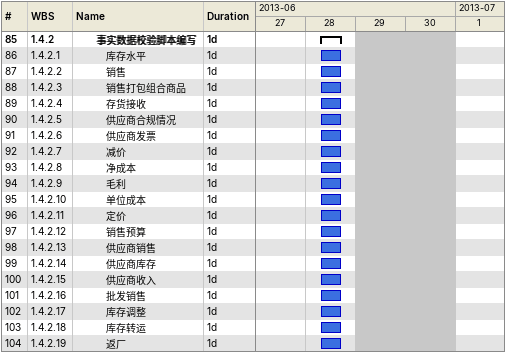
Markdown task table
| ID | WBS | Task | Duration | Start | Finish |
|---|---|---|---|---|---|
| 85 | 1.4.2 | **事实数据校验脚本编写** | 1d | 2013-06-28 | 2013-06-28 |
| 86 | 1.4.2.1 | 库存水平 | 1d | 2013-06-28 | 2013-06-28 |
| 87 | 1.4.2.2 | 销售 | 1d | 2013-06-28 | 2013-06-28 |
| 88 | 1.4.2.3 | 销售打包组合商品 | 1d | 2013-06-28 | 2013-06-28 |
| 89 | 1.4.2.4 | 存货接收 | 1d | 2013-06-28 | 2013-06-28 |
| 90 | 1.4.2.5 | 供应商合规情况 | 1d | 2013-06-28 | 2013-06-28 |
| 91 | 1.4.2.6 | 供应商发票 | 1d | 2013-06-28 | 2013-06-28 |
| 92 | 1.4.2.7 | 减价 | 1d | 2013-06-28 | 2013-06-28 |
| 93 | 1.4.2.8 | 净成本 | 1d | 2013-06-28 | 2013-06-28 |
| 94 | 1.4.2.9 | 毛利 | 1d | 2013-06-28 | 2013-06-28 |
| 95 | 1.4.2.10 | 单位成本 | 1d | 2013-06-28 | 2013-06-28 |
| 96 | 1.4.2.11 | 定价 | 1d | 2013-06-28 | 2013-06-28 |
| 97 | 1.4.2.12 | 销售预算 | 1d | 2013-06-28 | 2013-06-28 |
| 98 | 1.4.2.13 | 供应商销售 | 1d | 2013-06-28 | 2013-06-28 |
| 99 | 1.4.2.14 | 供应商库存 | 1d | 2013-06-28 | 2013-06-28 |
| 100 | 1.4.2.15 | 供应商收入 | 1d | 2013-06-28 | 2013-06-28 |
| 101 | 1.4.2.16 | 批发销售 | 1d | 2013-06-28 | 2013-06-28 |
| 102 | 1.4.2.17 | 库存调整 | 1d | 2013-06-28 | 2013-06-28 |
| 103 | 1.4.2.18 | 库存转运 | 1d | 2013-06-28 | 2013-06-28 |
| 104 | 1.4.2.19 | 返厂 | 1d | 2013-06-28 | 2013-06-28 |
